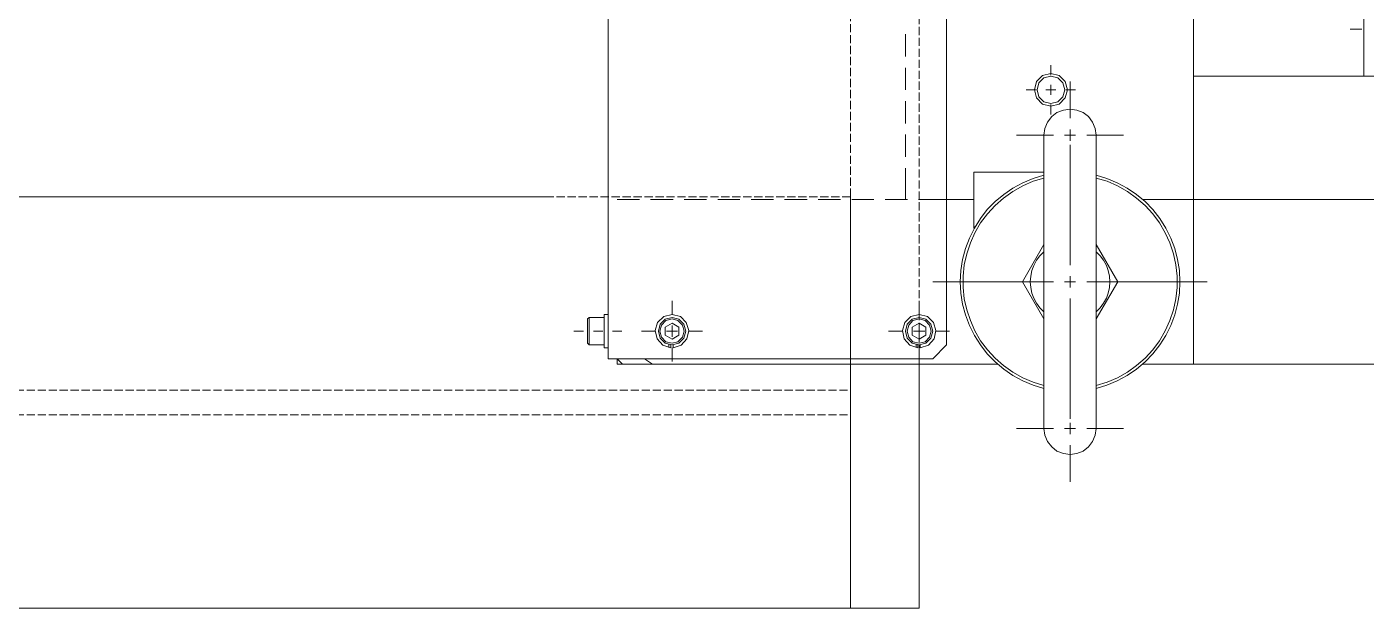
# Model space of a CAD drawing. Header units: millimetres. Extents: x 288 to 8834, y 20 to 9668.
# Drawn here: x 2176.8 to 2664.7, y 8767.8 to 8979.8 of the extents above; entities that cross this region are included whole.
import ezdxf

# ---------------------------------------------------------------- set-up
doc = ezdxf.new("R2010")
doc.units = ezdxf.units.MM
doc.linetypes.add('DASHED', pattern=[4, 3, -1])
doc.layers.add('Layer1', color=7, linetype='Continuous')

# ---------------------------------------------------------------- blocks, each defined once
blk = doc.blocks.new('BLKF285')
at = {"layer": 'Layer1', "color": 7, "linetype": 'Continuous', "lineweight": 13}
for p, q in [((2539.64, 8922.93), (2536.02, 8920.95)), ((2543.42, 8924.48), (2539.64, 8922.93)), ((2547.3, 8925.68), (2543.42, 8924.48)), ((2532.66, 8918.62), (2529.47, 8916.04)), ((2536.02, 8920.95), (2532.66, 8918.62)), ((2529.47, 8916.04), (2526.63, 8913.11)), ((2524.14, 8909.84), (2521.98, 8906.39)), ((2526.63, 8913.11), (2524.14, 8909.84)), ((2521.98, 8906.39), (2520.17, 8902.69)), ((2518.71, 8898.9), (2517.68, 8894.94)), ((2520.17, 8902.69), (2518.71, 8898.9)), ((2517.68, 8894.94), (2517.07, 8890.89)), ((2517.07, 8890.89), (2516.82, 8886.85)), ((2516.82, 8886.85), (2517.07, 8882.71)), ((2517.07, 8882.71), (2517.68, 8878.67)), ((2517.68, 8878.67), (2518.71, 8874.7)), ((2518.71, 8874.7), (2520.17, 8870.92)), ((2520.17, 8870.92), (2521.98, 8867.21)), ((2521.98, 8867.21), (2524.14, 8863.77)), ((2524.14, 8863.77), (2526.63, 8860.5)), ((2526.63, 8860.5), (2529.47, 8857.57)), ((2529.47, 8857.57), (2532.66, 8854.98)), ((2532.66, 8854.98), (2536.02, 8852.66)), ((2536.02, 8852.66), (2539.64, 8850.68)), ((2539.64, 8850.68), (2543.42, 8849.13))]:
    blk.add_line(p, q, dxfattribs=at)
blk = doc.blocks.new('BLKF286')
at = {"layer": 'Layer1', "color": 7, "linetype": 'Continuous', "lineweight": 13}
for p, q in [((2574, 8922.93), (2570.21, 8924.48)), ((2577.61, 8920.95), (2574, 8922.93)), ((2580.97, 8918.62), (2577.61, 8920.95)), ((2584.16, 8916.04), (2580.97, 8918.62)), ((2587, 8913.11), (2584.16, 8916.04)), ((2589.5, 8909.84), (2587, 8913.11)), ((2591.73, 8906.39), (2589.5, 8909.84)), ((2593.54, 8902.69), (2591.73, 8906.39)), ((2594.92, 8898.9), (2593.54, 8902.69)), ((2595.95, 8894.94), (2594.92, 8898.9)), ((2596.64, 8890.89), (2595.95, 8894.94)), ((2596.82, 8886.85), (2596.64, 8890.89)), ((2596.64, 8882.71), (2596.82, 8886.85)), ((2595.95, 8878.67), (2596.64, 8882.71)), ((2593.54, 8870.92), (2594.92, 8874.7)), ((2594.92, 8874.7), (2595.95, 8878.67)), ((2591.73, 8867.21), (2593.54, 8870.92)), ((2589.5, 8863.77), (2591.73, 8867.21)), ((2584.16, 8857.57), (2587, 8860.5)), ((2587, 8860.5), (2589.5, 8863.77)), ((2577.61, 8852.66), (2580.97, 8854.98)), ((2580.97, 8854.98), (2584.16, 8857.57)), ((2570.21, 8849.13), (2574, 8850.68)), ((2574, 8850.68), (2577.61, 8852.66)), ((2566.33, 8847.92), (2570.21, 8849.13))]:
    blk.add_line(p, q, dxfattribs=at)
blk = doc.blocks.new('BLKF287')
at = {"layer": 'Layer1', "color": 7, "linetype": 'Continuous', "lineweight": 13}
for p, q in [((2543.34, 8923.45), (2539.55, 8921.81)), ((2547.3, 8924.65), (2543.34, 8923.45)), ((2535.93, 8919.74), (2532.57, 8917.33)), ((2539.55, 8921.81), (2535.93, 8919.74)), ((2529.47, 8914.66), (2526.72, 8911.56)), ((2532.57, 8917.33), (2529.47, 8914.66)), ((2524.22, 8908.29), (2522.15, 8904.67)), ((2526.72, 8911.56), (2524.22, 8908.29)), ((2522.15, 8904.67), (2520.52, 8900.97)), ((2520.52, 8900.97), (2519.23, 8897.01)), ((2519.23, 8897.01), (2518.28, 8892.96)), ((2518.28, 8892.96), (2517.85, 8888.83)), ((2517.85, 8888.83), (2517.85, 8884.78)), ((2517.85, 8884.78), (2518.28, 8880.65)), ((2518.28, 8880.65), (2519.23, 8876.6)), ((2519.23, 8876.6), (2520.52, 8872.64)), ((2520.52, 8872.64), (2522.15, 8868.94)), ((2522.15, 8868.94), (2524.22, 8865.32)), ((2524.22, 8865.32), (2526.72, 8862.05)), ((2526.72, 8862.05), (2529.47, 8858.95)), ((2529.47, 8858.95), (2532.57, 8856.28)), ((2532.57, 8856.28), (2535.93, 8853.87)), ((2535.93, 8853.87), (2539.55, 8851.8)), ((2539.55, 8851.8), (2543.34, 8850.16))]:
    blk.add_line(p, q, dxfattribs=at)
blk = doc.blocks.new('BLKF288')
at = {"layer": 'Layer1', "color": 7, "linetype": 'Continuous', "lineweight": 13}
for p, q in [((2574.08, 8921.81), (2570.29, 8923.45)), ((2577.7, 8919.74), (2574.08, 8921.81)), ((2581.06, 8917.33), (2577.7, 8919.74)), ((2584.16, 8914.66), (2581.06, 8917.33)), ((2586.91, 8911.56), (2584.16, 8914.66)), ((2589.41, 8908.29), (2586.91, 8911.56)), ((2591.48, 8904.67), (2589.41, 8908.29)), ((2593.2, 8900.97), (2591.48, 8904.67)), ((2594.49, 8897.01), (2593.2, 8900.97)), ((2595.35, 8892.96), (2594.49, 8897.01)), ((2595.78, 8888.83), (2595.35, 8892.96)), ((2595.78, 8884.78), (2595.78, 8888.83)), ((2595.35, 8880.65), (2595.78, 8884.78)), ((2594.49, 8876.6), (2595.35, 8880.65)), ((2593.2, 8872.64), (2594.49, 8876.6)), ((2591.48, 8868.94), (2593.2, 8872.64)), ((2586.91, 8862.05), (2589.41, 8865.32)), ((2589.41, 8865.32), (2591.48, 8868.94)), ((2584.16, 8858.95), (2586.91, 8862.05)), ((2577.7, 8853.87), (2581.06, 8856.28)), ((2581.06, 8856.28), (2584.16, 8858.95)), ((2566.33, 8848.96), (2570.29, 8850.16)), ((2570.29, 8850.16), (2574.08, 8851.8)), ((2574.08, 8851.8), (2577.7, 8853.87))]:
    blk.add_line(p, q, dxfattribs=at)
blk = doc.blocks.new('BLKF289')
at = {"layer": 'Layer1', "color": 7, "linetype": 'Continuous', "lineweight": 13}
for p, q in [((2569, 8894.68), (2567.8, 8896.32)), ((2570.03, 8892.79), (2569, 8894.68)), ((2570.72, 8890.89), (2570.03, 8892.79)), ((2571.15, 8888.83), (2570.72, 8890.89)), ((2571.33, 8886.85), (2571.15, 8888.83)), ((2570.72, 8882.71), (2571.15, 8884.78)), ((2571.15, 8884.78), (2571.33, 8886.85)), ((2567.8, 8877.29), (2569, 8879.01)), ((2569, 8879.01), (2570.03, 8880.82)), ((2570.03, 8880.82), (2570.72, 8882.71)), ((2566.33, 8875.82), (2567.8, 8877.29))]:
    blk.add_line(p, q, dxfattribs=at)
blk = doc.blocks.new('BLKF290')
at = {"layer": 'Layer1', "color": 7, "linetype": 'Continuous', "lineweight": 13}
for p, q in [((2544.63, 8894.68), (2543.6, 8892.79)), ((2545.84, 8896.32), (2544.63, 8894.68)), ((2547.3, 8897.78), (2545.84, 8896.32)), ((2542.48, 8888.83), (2542.31, 8886.85)), ((2542.91, 8890.89), (2542.48, 8888.83)), ((2543.6, 8892.79), (2542.91, 8890.89)), ((2542.31, 8886.85), (2542.48, 8884.78)), ((2542.48, 8884.78), (2542.91, 8882.71)), ((2542.91, 8882.71), (2543.6, 8880.82)), ((2543.6, 8880.82), (2544.63, 8879.01)), ((2544.63, 8879.01), (2545.84, 8877.29))]:
    blk.add_line(p, q, dxfattribs=at)
blk = doc.blocks.new('BLKF291')
at = {"layer": 'Layer1', "color": 7, "linetype": 'Continuous', "lineweight": 13}
for p, q in [((2547.3, 8833.28), (2547.64, 8830.87)), ((2547.64, 8830.87), (2548.59, 8828.55)), ((2565.04, 8828.55), (2565.99, 8830.87)), ((2548.59, 8828.55), (2550.14, 8826.57)), ((2550.14, 8826.57), (2552.04, 8825.1)), ((2561.59, 8825.1), (2563.58, 8826.57)), ((2563.58, 8826.57), (2565.04, 8828.55)), ((2552.04, 8825.1), (2554.36, 8824.16)), ((2554.36, 8824.16), (2556.86, 8823.81)), ((2556.86, 8823.81), (2559.27, 8824.16)), ((2559.27, 8824.16), (2561.59, 8825.1))]:
    blk.add_line(p, q, dxfattribs=at)
blk = doc.blocks.new('BLKF292')
at = {"layer": 'Layer1', "color": 7, "linetype": 'Continuous', "lineweight": 13}
for p, q in [((2552.04, 8948.5), (2550.14, 8947.04)), ((2554.36, 8949.45), (2552.04, 8948.5)), ((2556.86, 8949.8), (2554.36, 8949.45)), ((2559.27, 8949.45), (2556.86, 8949.8)), ((2561.59, 8948.5), (2559.27, 8949.45)), ((2563.58, 8947.04), (2561.59, 8948.5)), ((2548.59, 8945.06), (2547.64, 8942.74)), ((2550.14, 8947.04), (2548.59, 8945.06)), ((2565.04, 8945.06), (2563.58, 8947.04)), ((2565.99, 8942.74), (2565.04, 8945.06)), ((2566.33, 8940.32), (2565.99, 8942.74))]:
    blk.add_line(p, q, dxfattribs=at)
blk = doc.blocks.new('BLKF512')
at = {"layer": 'Layer1', "color": 7, "linetype": 'Continuous', "lineweight": 13}
for p, q in [((2407.54, 8871.35), (2406.85, 8868.76)), ((2409.35, 8873.15), (2407.54, 8871.35)), ((2411.84, 8873.84), (2409.35, 8873.15)), ((2414.34, 8873.15), (2411.84, 8873.84)), ((2416.15, 8871.35), (2414.34, 8873.15)), ((2416.84, 8868.76), (2416.15, 8871.35)), ((2406.85, 8868.76), (2407.54, 8866.27)), ((2407.54, 8866.27), (2409.35, 8864.46)), ((2409.35, 8864.46), (2411.84, 8863.77)), ((2411.84, 8863.77), (2414.34, 8864.46)), ((2414.34, 8864.46), (2416.15, 8866.27))]:
    blk.add_line(p, q, dxfattribs=at)
blk = doc.blocks.new('BLKF513')
at = {"layer": 'Layer1', "color": 7, "linetype": 'Continuous', "lineweight": 13}
for p, q in [((2408.05, 8871), (2407.45, 8868.76)), ((2409.6, 8872.64), (2408.05, 8871)), ((2411.84, 8873.24), (2409.6, 8872.64)), ((2414, 8872.64), (2411.84, 8873.24)), ((2415.63, 8871), (2414, 8872.64)), ((2416.23, 8868.76), (2415.63, 8871)), ((2407.45, 8868.76), (2408.05, 8866.61)), ((2408.05, 8866.61), (2409.6, 8864.97)), ((2409.6, 8864.97), (2411.84, 8864.37)), ((2411.84, 8864.37), (2414, 8864.97)), ((2414, 8864.97), (2415.63, 8866.61))]:
    blk.add_line(p, q, dxfattribs=at)
blk = doc.blocks.new('BLKF514')
at = {"layer": 'Layer1', "color": 7, "linetype": 'Continuous', "lineweight": 13}
for p, q in [((2409.35, 8870.23), (2409.35, 8867.39)), ((2409.35, 8867.39), (2411.84, 8865.92)), ((2411.84, 8865.92), (2414.34, 8867.39))]:
    blk.add_line(p, q, dxfattribs=at)
blk = doc.blocks.new('BLKF515')
at = {"layer": 'Layer1', "color": 7, "linetype": 'Continuous', "lineweight": 13}
for p, q in [((2498.04, 8871), (2497.44, 8868.76)), ((2499.59, 8872.64), (2498.04, 8871)), ((2501.83, 8873.24), (2499.59, 8872.64)), ((2503.98, 8872.64), (2501.83, 8873.24)), ((2505.62, 8871), (2503.98, 8872.64)), ((2506.22, 8868.76), (2505.62, 8871)), ((2497.44, 8868.76), (2498.04, 8866.61)), ((2498.04, 8866.61), (2499.59, 8864.97)), ((2499.59, 8864.97), (2501.83, 8864.37)), ((2501.83, 8864.37), (2503.98, 8864.97)), ((2503.98, 8864.97), (2505.62, 8866.61))]:
    blk.add_line(p, q, dxfattribs=at)
blk = doc.blocks.new('BLKF516')
at = {"layer": 'Layer1', "color": 7, "linetype": 'Continuous', "lineweight": 13}
for p, q in [((2497.53, 8871.35), (2496.84, 8868.76)), ((2499.33, 8873.15), (2497.53, 8871.35)), ((2501.83, 8873.84), (2499.33, 8873.15)), ((2504.33, 8873.15), (2501.83, 8873.84)), ((2506.14, 8871.35), (2504.33, 8873.15)), ((2506.83, 8868.76), (2506.14, 8871.35)), ((2496.84, 8868.76), (2497.53, 8866.27)), ((2497.53, 8866.27), (2499.33, 8864.46)), ((2499.33, 8864.46), (2501.83, 8863.77)), ((2501.83, 8863.77), (2504.33, 8864.46)), ((2504.33, 8864.46), (2506.14, 8866.27))]:
    blk.add_line(p, q, dxfattribs=at)
blk = doc.blocks.new('BLKF648')
at = {"layer": 'Layer1', "color": 7, "linetype": 'Continuous', "lineweight": 13}
for p, q in [((2408.83, 8874.1), (2406.59, 8871.95)), ((2411.84, 8874.88), (2408.83, 8874.1)), ((2414.86, 8874.1), (2411.84, 8874.88)), ((2417.01, 8871.95), (2414.86, 8874.1)), ((2406.59, 8871.95), (2405.73, 8869.02)), ((2417.96, 8869.02), (2417.01, 8871.95)), ((2405.73, 8869.02), (2406.42, 8866.01)), ((2406.42, 8866.01), (2408.48, 8863.68)), ((2415.11, 8863.68), (2417.27, 8866.01)), ((2417.27, 8866.01), (2417.96, 8869.02)), ((2412.19, 8862.74), (2415.11, 8863.68))]:
    blk.add_line(p, q, dxfattribs=at)
blk = doc.blocks.new('BLKF649')
at = {"layer": 'Layer1', "color": 7, "linetype": 'Continuous', "lineweight": 13}
for p, q in [((2496.58, 8871.95), (2498.82, 8874.1)), ((2498.82, 8874.1), (2501.83, 8874.88)), ((2501.83, 8874.88), (2504.85, 8874.1)), ((2504.85, 8874.1), (2507.08, 8871.95)), ((2495.72, 8869.02), (2496.58, 8871.95)), ((2507.08, 8871.95), (2507.95, 8869.02)), ((2496.41, 8866.01), (2495.72, 8869.02)), ((2498.47, 8863.68), (2496.41, 8866.01)), ((2507.26, 8866.01), (2505.19, 8863.68)), ((2507.95, 8869.02), (2507.26, 8866.01)), ((2501.4, 8862.74), (2498.47, 8863.68))]:
    blk.add_line(p, q, dxfattribs=at)
blk = doc.blocks.new('BLKF703')
at = {"layer": 'Layer1', "color": 7, "linetype": 'Continuous', "lineweight": 13}
for p, q in [((2546.78, 8962.02), (2544.63, 8959.79)), ((2549.8, 8962.8), (2546.78, 8962.02)), ((2552.81, 8962.02), (2549.8, 8962.8)), ((2555.05, 8959.79), (2552.81, 8962.02)), ((2544.63, 8959.79), (2543.86, 8956.77)), ((2555.83, 8956.77), (2555.05, 8959.79)), ((2543.86, 8956.77), (2544.63, 8953.84)), ((2544.63, 8953.84), (2546.78, 8951.6)), ((2552.81, 8951.6), (2555.05, 8953.84)), ((2546.78, 8951.6), (2549.8, 8950.83)), ((2549.8, 8950.83), (2552.81, 8951.6))]:
    blk.add_line(p, q, dxfattribs=at)
blk = doc.blocks.new('BLKF704')
at = {"layer": 'Layer1', "color": 7, "linetype": 'Continuous', "lineweight": 13}
for p, q in [((2545.49, 8959.36), (2544.8, 8956.77)), ((2547.3, 8961.16), (2545.49, 8959.36)), ((2549.8, 8961.85), (2547.3, 8961.16)), ((2552.38, 8961.16), (2549.8, 8961.85)), ((2554.19, 8959.36), (2552.38, 8961.16)), ((2554.88, 8956.77), (2554.19, 8959.36)), ((2544.8, 8956.77), (2545.49, 8954.27)), ((2545.49, 8954.27), (2547.3, 8952.47)), ((2547.3, 8952.47), (2549.8, 8951.78)), ((2549.8, 8951.78), (2552.38, 8952.47)), ((2552.38, 8952.47), (2554.19, 8954.27))]:
    blk.add_line(p, q, dxfattribs=at)
blk = doc.blocks.new('BLKF026')
at = {"layer": 'Layer1', "color": 7, "linetype": 'Continuous', "lineweight": 13}
for p, q in [((2388.59, 8858.77), (2388.59, 9254.81)), ((2511.82, 9249.82), (2511.82, 8863.77)), ((2601.81, 9196.77), (2601.81, 8916.81)), ((2663.81, 8961.77), (2663.81, 9151.82)), ((2663.81, 9151.82), (2663.81, 8961.77)), ((2496.84, 8977.09), (2496.84, 8969)), ((2663.12, 8978.9), (2658.82, 8978.9)), ((2496.84, 8964.87), (2496.84, 8956.77)), ((2549.8, 8965.81), (2549.8, 8962.2)), ((2549.8, 8958.58), (2549.8, 8954.96)), ((2556.86, 8946.44), (2556.86, 8959.79)), ((2601.81, 8961.77), (2663.81, 8961.77)), ((2663.81, 8961.77), (2668.29, 8961.77)), ((2496.84, 8952.72), (2496.84, 8944.54)), ((2540.84, 8956.77), (2544.46, 8956.77)), ((2547.99, 8956.77), (2551.61, 8956.77)), ((2554.19, 8954.27), (2554.88, 8956.77)), ((2555.05, 8953.84), (2555.83, 8956.77)), ((2555.22, 8956.77), (2558.84, 8956.77)), ((2549.8, 8951.43), (2549.8, 8947.82)), ((2547.64, 8942.74), (2547.3, 8940.32)), ((2496.84, 8940.5), (2496.84, 8932.32)), ((2537.31, 8940.32), (2550.74, 8940.32)), ((2547.3, 8940.32), (2547.3, 8833.28)), ((2554.79, 8940.32), (2558.84, 8940.32)), ((2556.86, 8938.26), (2556.86, 8942.3)), ((2562.89, 8940.32), (2576.32, 8940.32)), ((2566.33, 8940.32), (2566.33, 8833.28)), ((2556.86, 8892.87), (2556.86, 8936.79)), ((2556.86, 8920.78), (2556.86, 8934.21)), ((2496.84, 8928.27), (2496.84, 8916.81)), ((2521.81, 8916.81), (2521.81, 8926.8)), ((2521.81, 8926.8), (2547.3, 8926.8)), ((2521.81, 8926.8), (2547.3, 8926.8)), ((2521.81, 8926.8), (2521.81, 8906.83)), ((2570.21, 8924.48), (2566.33, 8925.68)), ((2570.29, 8923.45), (2566.33, 8924.65)), ((2391.86, 8916.81), (2399.96, 8916.81)), ((2404.01, 8916.81), (2412.19, 8916.81)), ((2416.23, 8916.81), (2424.42, 8916.81)), ((2428.46, 8916.81), (2436.56, 8916.81)), ((2440.69, 8916.81), (2448.79, 8916.81)), ((2452.83, 8916.81), (2461.01, 8916.81)), ((2465.06, 8916.81), (2473.16, 8916.81)), ((2477.29, 8916.81), (2485.38, 8916.81)), ((2489.43, 8916.81), (2497.61, 8916.81)), ((2501.66, 8916.81), (2511.82, 8916.81)), ((2521.81, 8916.81), (2511.82, 8916.81)), ((2521.81, 8916.81), (2511.82, 8916.81)), ((2521.81, 8916.81), (2521.81, 8906.31)), ((2601.81, 8916.81), (2583.3, 8916.81)), ((2761.81, 8916.81), (2583.3, 8916.81)), ((2601.81, 8916.81), (2601.81, 8856.79)), ((2521.81, 8906.83), (2522.15, 8906.83)), ((2521.9, 8906.31), (2521.81, 8906.31)), ((2547.3, 8900.37), (2539.46, 8886.85)), ((2574.17, 8886.85), (2566.33, 8900.37)), ((2567.8, 8896.32), (2566.33, 8897.78)), ((2556.86, 8884.78), (2556.86, 8888.83)), ((2550.74, 8886.85), (2506.83, 8886.85)), ((2539.46, 8886.85), (2547.3, 8873.24)), ((2554.79, 8886.85), (2558.84, 8886.85)), ((2562.89, 8886.85), (2606.8, 8886.85)), ((2566.33, 8873.24), (2574.17, 8886.85)), ((2411.84, 8874.88), (2411.84, 8879.87)), ((2501.83, 8874.88), (2501.83, 8879.87)), ((2556.86, 8880.73), (2556.86, 8836.81)), ((2387.13, 8874.88), (2387.13, 8862.74)), ((2388.59, 8874.88), (2387.13, 8874.88)), ((2545.84, 8877.29), (2547.3, 8875.82)), ((2381.7, 8873.84), (2381.1, 8873.24)), ((2381.1, 8873.24), (2381.1, 8864.37)), ((2381.7, 8873.84), (2381.7, 8863.77)), ((2387.13, 8873.84), (2381.7, 8873.84)), ((2411.84, 8871.69), (2409.35, 8870.23)), ((2414.34, 8870.23), (2411.84, 8871.69)), ((2411.84, 8866.78), (2411.84, 8870.83)), ((2414.34, 8867.39), (2414.34, 8870.23)), ((2501.83, 8871.69), (2499.33, 8870.23)), ((2499.33, 8870.23), (2499.33, 8867.39)), ((2504.33, 8870.23), (2501.83, 8871.69)), ((2501.83, 8866.78), (2501.83, 8870.83)), ((2504.33, 8867.39), (2504.33, 8870.23)), ((2376.11, 8868.76), (2379.64, 8868.76)), ((2381.1, 8864.37), (2381.7, 8863.77)), ((2383.17, 8868.76), (2386.61, 8868.76)), ((2390.14, 8868.76), (2393.59, 8868.76)), ((2400.73, 8868.76), (2405.73, 8868.76)), ((2409.78, 8868.76), (2413.82, 8868.76)), ((2415.63, 8866.61), (2416.23, 8868.76)), ((2416.15, 8866.27), (2416.84, 8868.76)), ((2417.96, 8868.76), (2422.95, 8868.76)), ((2490.72, 8868.76), (2495.72, 8868.76)), ((2499.33, 8867.39), (2501.83, 8865.92)), ((2499.76, 8868.76), (2503.9, 8868.76)), ((2501.83, 8865.92), (2504.33, 8867.39)), ((2505.62, 8866.61), (2506.22, 8868.76)), ((2506.14, 8866.27), (2506.83, 8868.76)), ((2507.95, 8868.76), (2512.94, 8868.76)), ((2381.7, 8863.77), (2387.13, 8863.77)), ((2387.13, 8862.74), (2388.25, 8862.74)), ((2387.9, 8862.74), (2388.59, 8862.74)), ((2388.25, 8862.74), (2388.42, 8862.82)), ((2388.42, 8862.82), (2388.59, 8862.82)), ((2408.48, 8863.68), (2411.41, 8862.74)), ((2410.72, 8862.82), (2410.72, 8863.94)), ((2411.41, 8862.74), (2411.41, 8863.85)), ((2411.84, 8857.74), (2411.84, 8862.74)), ((2412.19, 8862.74), (2412.19, 8863.85)), ((2500.71, 8862.82), (2500.71, 8863.94)), ((2501.4, 8862.74), (2501.4, 8863.85)), ((2501.83, 8857.74), (2501.83, 8862.74)), ((2502.18, 8862.74), (2502.18, 8863.85)), ((2505.19, 8863.68), (2502.18, 8862.74)), ((2506.83, 8858.77), (2511.82, 8863.77)), ((2388.59, 8858.77), (2506.83, 8858.77)), ((2391.86, 8856.79), (2391.86, 8858.77)), ((2393.84, 8856.79), (2391.86, 8858.77)), ((2393.84, 8856.79), (2391.86, 8856.79)), ((2393.84, 8856.79), (2530.34, 8856.79)), ((2401.85, 8858.77), (2404.69, 8856.79)), ((2773.78, 8856.79), (2583.3, 8856.79)), ((2543.34, 8850.16), (2547.3, 8848.96)), ((2556.86, 8839.4), (2556.86, 8852.83)), ((2543.42, 8849.13), (2547.3, 8847.92)), ((2556.86, 8831.3), (2556.86, 8835.35)), ((2537.31, 8833.28), (2550.74, 8833.28)), ((2554.79, 8833.28), (2558.84, 8833.28)), ((2562.89, 8833.28), (2576.32, 8833.28)), ((2565.99, 8830.87), (2566.33, 8833.28)), ((2556.86, 8813.82), (2556.86, 8827.17))]:
    blk.add_line(p, q, dxfattribs=at)
for name in ['BLKF703', 'BLKF704', 'BLKF292', 'BLKF285', 'BLKF287', 'BLKF286', 'BLKF288', 'BLKF290', 'BLKF289', 'BLKF648', 'BLKF649', 'BLKF512', 'BLKF513', 'BLKF514', 'BLKF516', 'BLKF515', 'BLKF291']:
    blk.add_blockref(name, (0, 0), dxfattribs=at)
blk = doc.blocks.new('BLKF1212')
at = {"layer": 'Layer1', "color": 7, "linetype": 'DASHED', "lineweight": 13}
for p, q in [((2476.79, 9256.79), (2476.79, 8856.79)), ((2501.79, 8856.79), (2501.79, 9256.79)), ((2476.79, 8917.76), (2368.59, 8917.76)), ((876.79, 8847.26), (2476.79, 8847.26)), ((876.79, 8838.26), (2476.79, 8838.26))]:
    blk.add_line(p, q, dxfattribs=at)
at = {"layer": 'Layer1', "color": 3, "linetype": 'Continuous', "lineweight": 5}
for p, q in [((2368.59, 8917.76), (2166.79, 8917.76)), ((2476.79, 8767.76), (2476.79, 8917.76)), ((2476.79, 8856.79), (2476.79, 8767.76)), ((2501.79, 8767.76), (2501.79, 8856.79)), ((876.79, 8767.76), (2476.79, 8767.76)), ((2476.79, 8767.76), (2501.79, 8767.76))]:
    blk.add_line(p, q, dxfattribs=at)

msp = doc.modelspace()

# ---------------------------------------------------------------- block references
at = {"layer": 'Layer1', "color": 3, "linetype": 'Continuous', "lineweight": 5}
msp.add_blockref('BLKF1212', (0, 0), dxfattribs=at)
at = {"layer": 'Layer1', "color": 7, "linetype": 'Continuous', "lineweight": 13}
msp.add_blockref('BLKF026', (0, 0), dxfattribs=at)

doc.saveas('drawing.dxf')
